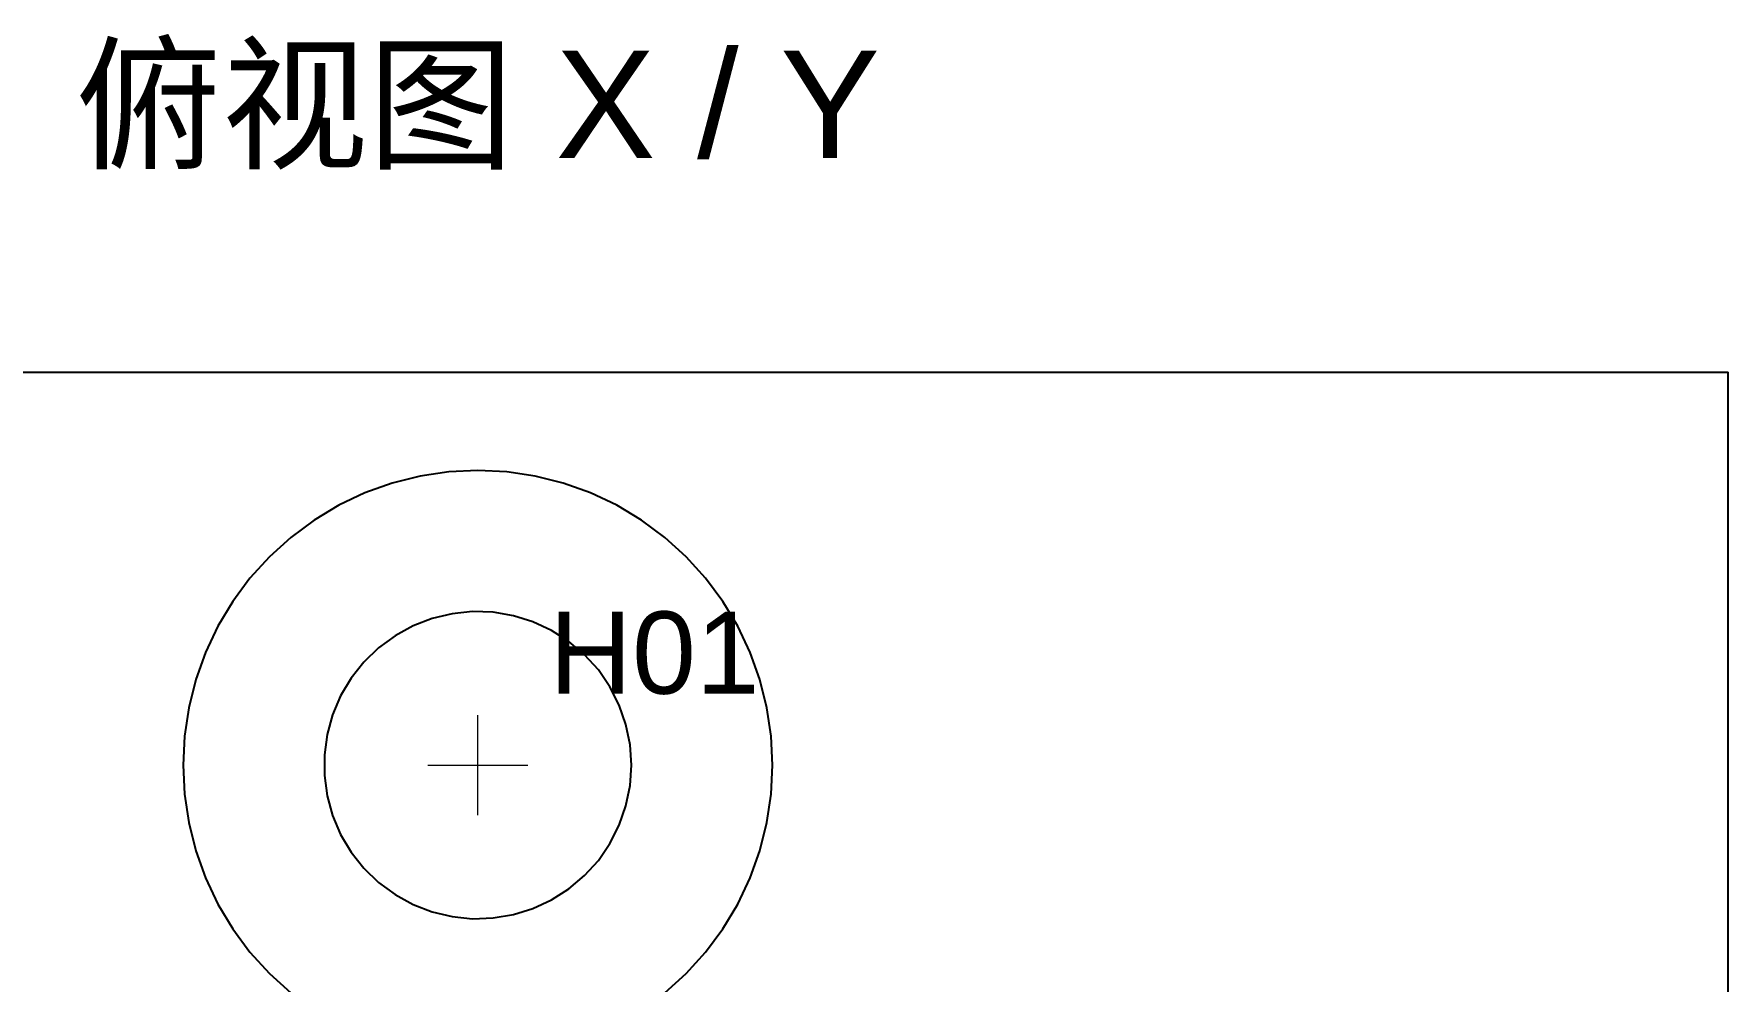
# Paper-space layout '01_三视图' of a CAD drawing. Header units: millimetres. Extents: x 8 to 451, y 8 to 289.
# Drawn here: x 148.57 to 196, y 102.95 to 129.47 of the extents above; entities that cross this region are included whole.
import ezdxf
from ezdxf.enums import TextEntityAlignment as Align

# ---------------------------------------------------------------- set-up
doc = ezdxf.new("R2010")
doc.units = ezdxf.units.MM
doc.layers.add('ANNOTATIONS', color=7, linetype='CONTINUOUS', lineweight=18)
doc.layers.add('VISIBLE', color=7, linetype='CONTINUOUS', lineweight=25)
doc.styles.add('CJK', font='Arial Unicode.ttf')

psp = doc.layouts.new('01_三视图')

# ---------------------------------------------------------------- linework, layer by layer
at = {"layer": 'ANNOTATIONS'}
for p, q in [((161, 107.6), (161, 110.4)), ((159.6, 109), (162.4, 109))]:
    psp.add_line(p, q, dxfattribs=at)
at = {"layer": 'VISIBLE'}
for points in [[(126, 120), (196, 120)], [(196, 64), (196, 120)], [(169.25, 109), (169.21, 109.809), (169.091, 110.609), (168.895, 111.395), (168.622, 112.157), (168.276, 112.889), (167.86, 113.583), (167.377, 114.234), (166.834, 114.834), (166.234, 115.377), (165.583, 115.86), (164.889, 116.276), (164.157, 116.622), (163.395, 116.895), (162.609, 117.091), (161.809, 117.21), (161, 117.25), (160.191, 117.21), (159.391, 117.091), (158.605, 116.895), (157.843, 116.622), (157.111, 116.276), (156.417, 115.86), (155.766, 115.377), (155.166, 114.834), (154.623, 114.234), (154.14, 113.583), (153.724, 112.889), (153.378, 112.157), (153.105, 111.395), (152.909, 110.609), (152.79, 109.809), (152.75, 109), (152.79, 108.191), (152.909, 107.391), (153.105, 106.605), (153.378, 105.843), (153.724, 105.111), (154.14, 104.417), (154.623, 103.766), (155.166, 103.166), (155.766, 102.623)], [(165.3, 109), (165.262, 109.573), (165.147, 110.136), (164.959, 110.679), (164.7, 111.191), (164.375, 111.665), (163.989, 112.091), (163.551, 112.462), (163.067, 112.771), (162.545, 113.013), (161.997, 113.183), (161.43, 113.278), (160.856, 113.298), (160.285, 113.24), (159.726, 113.107), (159.19, 112.9), (158.686, 112.624), (158.224, 112.284), (157.811, 111.884), (157.455, 111.434), (157.162, 110.939), (156.938, 110.411), (156.786, 109.856), (156.71, 109.287), (156.71, 108.713), (156.786, 108.144), (156.938, 107.589), (157.162, 107.061), (157.455, 106.566), (157.811, 106.116), (158.224, 105.716), (158.686, 105.376), (159.19, 105.1), (159.726, 104.893), (160.285, 104.76), (160.856, 104.702), (161.43, 104.722), (161.997, 104.817), (162.545, 104.987), (163.067, 105.229), (163.551, 105.538), (163.989, 105.909), (164.375, 106.335), (164.7, 106.809), (164.959, 107.321), (165.147, 107.864), (165.262, 108.427), (165.3, 109)], [(166.234, 102.623), (166.834, 103.166), (167.377, 103.766), (167.86, 104.417), (168.276, 105.111), (168.622, 105.843), (168.895, 106.605), (169.091, 107.391), (169.21, 108.191), (169.25, 109)]]:
    psp.add_lwpolyline(points, dxfattribs=at)

# ---------------------------------------------------------------- texts
at = {"layer": 'ANNOTATIONS', "style": 'CJK'}
psp.add_text('俯视图 X / Y', height=3, dxfattribs=at).set_placement((161, 126), align=Align.CENTER)
psp.add_text('H01', height=2.3, dxfattribs=at).set_placement((163, 111))

doc.saveas('drawing.dxf')
